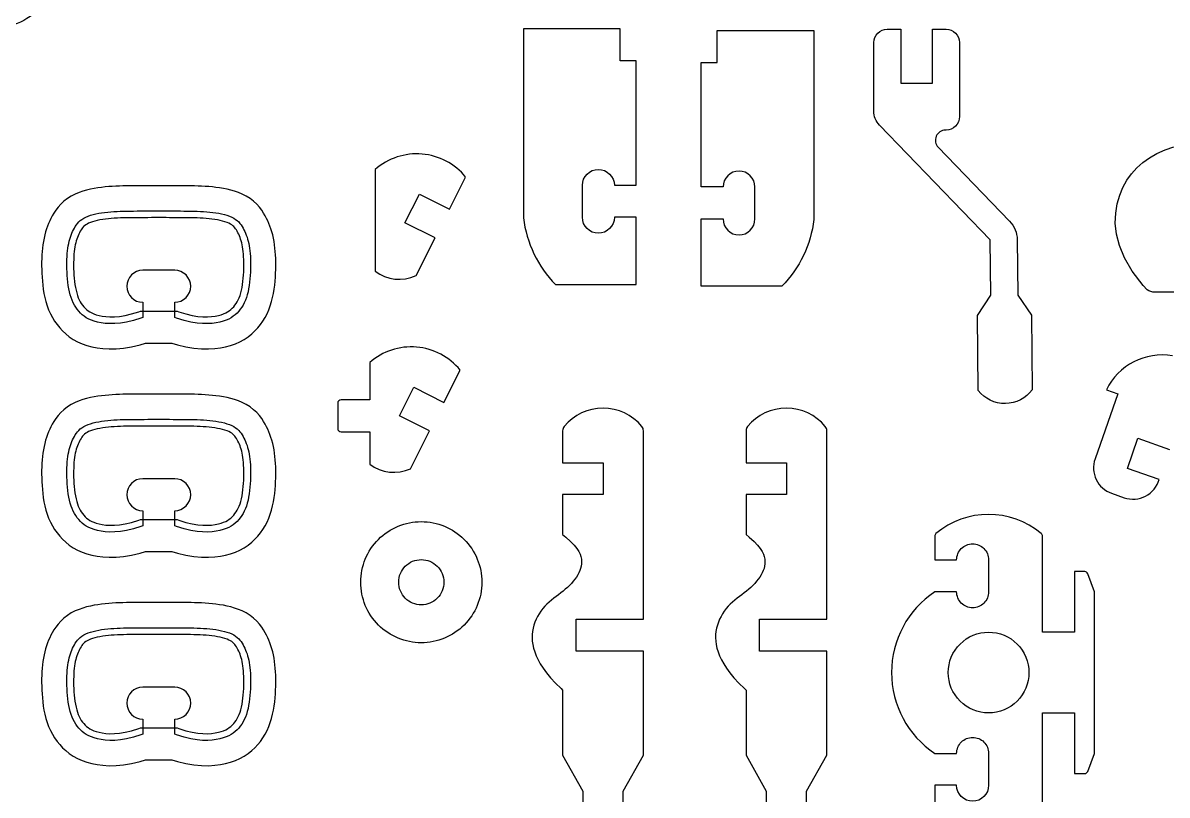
# Model space of a CAD drawing. Header units: millimetres. Extents: x 32 to 1015, y -334 to 535.
# Drawn here: x 469.4 to 641.2, y 238 to 353.9 of the extents above; entities that cross this region are included whole.
import ezdxf

# ---------------------------------------------------------------- set-up
doc = ezdxf.new("R2010")
doc.units = ezdxf.units.MM
for name, color, linetype in [('External Cut', 1, 'Continuous'), ('Internal Cut', 5, 'Continuous'), ('Pocket Cut 1.1mm', 3, 'Continuous')]:
    doc.layers.add(name, color=color, linetype=linetype)

msp = doc.modelspace()

# ---------------------------------------------------------------- linework, layer by layer
at = {"layer": 'External Cut', "flags": 128}
for points in [[(475.530049, 364.272098, -0.414214), (464.181684, 352.923733, -0.414214), (452.83332, 364.272098, -0.414214), (464.181684, 375.620462, -0.414214), (475.530049, 364.272098)], [(559.085331, 353.001041), (544.559033, 353.001041), (544.559033, 324.630065, 0.164942), (549.359027, 314.601088), (561.485328, 314.601088), (561.485328, 324.706339), (558.201122, 324.706339, -1), (553.401128, 324.706339), (553.401128, 329.506333, -1), (558.201122, 329.506333), (561.485328, 329.506333), (561.485328, 348.201047), (559.085331, 348.201047), (559.085331, 353.001041)], [(573.634883, 352.751323), (588.161181, 352.751323), (588.161181, 324.380347, -0.164942), (583.361187, 314.351371), (571.234886, 314.351371), (571.234886, 324.456621), (574.519093, 324.456621, 1), (579.319087, 324.456621), (579.319087, 329.256615, 1), (574.519093, 329.256615), (571.234886, 329.256615), (571.234886, 347.951329), (573.634883, 347.951329), (573.634883, 352.751323)], [(599.173785, 352.95445), (601.194835, 352.95445), (601.194835, 344.870249), (605.994829, 344.870249), (605.994829, 352.95445), (608.015879, 352.95445, -0.414214), (610.036929, 350.9334), (610.036929, 339.817624, -0.414214), (608.015879, 337.796574), (607.918133, 337.796574, 0.661891), (606.827781, 335.227817), (617.553252, 324.121576, -0.19179), (618.687546, 321.354087), (618.770748, 313.036117), (620.822019, 310.024909), (620.934311, 298.798797, -0.5), (612.850515, 298.717938), (612.738223, 309.944049), (614.72885, 312.995687), (614.645648, 321.313657), (598.003607, 338.546514, -0.194384), (597.152735, 340.652454), (597.152735, 350.9334, -0.414214), (599.173785, 352.95445)], [(522.29367, 331.892582), (522.29367, 316.635772, 0.278069), (528.426266, 315.946102), (531.281996, 321.620635), (526.76868, 323.891978), (528.926455, 328.179628), (533.439772, 325.908285), (535.876389, 330.750014, 0.423887), (522.29367, 331.892582)], [(487.391659, 309.674629), (487.11792, 309.570871), (485.986905, 309.219812), (484.961002, 308.975237), (484.032931, 308.823387), (483.195412, 308.750503), (482.441164, 308.742826), (481.762908, 308.786596), (481.153364, 308.868055), (480.60555, 308.975603), (480.113682, 309.106282), (479.672276, 309.259295), (479.275847, 309.433844), (478.918909, 309.629131), (478.595978, 309.84436), (478.301569, 310.078731), (478.030196, 310.331449), (477.77729, 310.602013), (477.541936, 310.891123), (477.324133, 311.199774), (477.123882, 311.528965), (476.941184, 311.879692), (476.776037, 312.252952), (476.628442, 312.649742), (476.498398, 313.07106), (476.385741, 313.516971), (476.289638, 313.98382), (476.209092, 314.467021), (476.143106, 314.961987), (476.090683, 315.464131), (476.050826, 315.968868), (476.022537, 316.471611), (476.004819, 316.967774), (475.996841, 317.453334), (475.998436, 317.926531), (476.009606, 318.386169), (476.030349, 318.83105), (476.060666, 319.259979), (476.100556, 319.671758), (476.150021, 320.065192), (476.209059, 320.439083), (476.277604, 320.792735), (476.355324, 321.127442), (476.44182, 321.445001), (476.536694, 321.747205), (476.639545, 322.035849), (476.749975, 322.312728), (476.867586, 322.579637), (476.991978, 322.838369), (477.123418, 323.090223), (477.26483, 323.334499), (477.419805, 323.57), (477.591933, 323.795532), (477.784804, 324.009896), (478.002008, 324.211898), (478.247136, 324.400339), (478.523777, 324.574024), (478.834292, 324.732056), (479.176121, 324.874733), (479.545474, 325.002653), (479.938563, 325.116416), (480.351596, 325.216619), (480.780786, 325.30386), (481.222341, 325.378738), (481.672473, 325.441851), (482.128123, 325.493897), (482.58916, 325.535972), (483.056183, 325.569273), (483.529792, 325.594997), (484.010586, 325.614339), (484.499166, 325.628497), (484.99613, 325.638667), (485.502078, 325.646045), (486.01731, 325.651662), (486.540929, 325.655883), (487.071735, 325.658907), (487.608531, 325.660934), (488.15012, 325.662164), (488.695302, 325.662796), (489.24288, 325.663028), (489.791656, 325.663062), (490.340432, 325.663028), (490.888011, 325.662796), (491.433193, 325.662164), (491.974781, 325.660934), (492.511577, 325.658907), (493.042384, 325.655883), (493.566002, 325.651662), (494.081235, 325.646045), (494.587183, 325.638667), (495.084147, 325.628497), (495.572726, 325.614339), (496.05352, 325.594997), (496.527129, 325.569273), (496.994152, 325.535972), (497.455189, 325.493897), (497.910839, 325.441851), (498.360971, 325.378738), (498.802527, 325.30386), (499.231716, 325.216619), (499.64475, 325.116416), (500.037838, 325.002653), (500.407191, 324.874733), (500.74902, 324.732056), (501.059535, 324.574024), (501.336176, 324.400339), (501.581304, 324.211898), (501.798508, 324.009896), (501.991379, 323.795532), (502.163507, 323.57), (502.318482, 323.334499), (502.459894, 323.090223), (502.591334, 322.838369), (502.715726, 322.579637), (502.833337, 322.312728), (502.943767, 322.035849), (503.046619, 321.747205), (503.141492, 321.445001), (503.227988, 321.127442), (503.305708, 320.792735), (503.374254, 320.439083), (503.433292, 320.065192), (503.482756, 319.671758), (503.522647, 319.259979), (503.552964, 318.83105), (503.573707, 318.386169), (503.584876, 317.926531), (503.586472, 317.453334), (503.578493, 316.967774), (503.560775, 316.471611), (503.532486, 315.968868), (503.492629, 315.464131), (503.440206, 314.961987), (503.37422, 314.467021), (503.293675, 313.98382), (503.197572, 313.516971), (503.084914, 313.07106), (502.954871, 312.649742), (502.807276, 312.252952), (502.642129, 311.879692), (502.45943, 311.528965), (502.259179, 311.199774), (502.041377, 310.891123), (501.806022, 310.602013), (501.553116, 310.331449), (501.281743, 310.078731), (500.987334, 309.84436), (500.664403, 309.629131), (500.307466, 309.433844), (499.911036, 309.259295), (499.46963, 309.106282), (498.977763, 308.975603), (498.429949, 308.868055), (497.820404, 308.786596), (497.142148, 308.742826), (496.387901, 308.750503), (495.550381, 308.823387), (494.62231, 308.975237), (493.596407, 309.219812), (492.465393, 309.570871), (492.191653, 309.674629), (492.191653, 311.94831, 1), (492.191653, 316.748304), (487.391659, 316.748304, 1), (487.391659, 311.94831), (487.391659, 309.674629)], [(691.077849, 313.47836), (639.375203, 313.451016, -0.155709), (638.204203, 313.824066)], [(516.667805, 296.784381), (516.667805, 292.994912, 0.414214), (517.173067, 292.48965), (521.467799, 292.48965), (521.467799, 287.652713, 0.278069), (527.600395, 286.963042), (530.456124, 292.637576), (525.942808, 294.908919), (528.100584, 299.196569), (532.6139, 296.925226), (535.050518, 301.766954, 0.423887), (521.467799, 302.909523), (521.467799, 297.289644), (517.173067, 297.289644, 0.414214), (516.667805, 296.784381)], [(641.997388, 303.900691, 0.333944), (632.074804, 298.802173), (633.78798, 298.204065), (630.373895, 288.425019, 0.414214), (632.857782, 283.27648)], [(559.533656, 206.558547), (559.533656, 238.5316), (562.565231, 243.958868), (562.565231, 259.571306), (552.459981, 259.571306), (552.459981, 264.3713), (562.565231, 264.3713), (562.565231, 292.666002, 0.175046), (562.332033, 293.311698, 0.469338), (550.672129, 293.311698)], [(587.070815, 206.558547), (587.070815, 238.5316), (590.10239, 243.958868), (590.10239, 259.571306), (579.997139, 259.571306), (579.997139, 264.3713), (590.10239, 264.3713), (590.10239, 292.666002, 0.175046), (589.869192, 293.311698, 0.469338), (578.209287, 293.311698)], [(487.391659, 278.386341), (487.11792, 278.282583), (485.986905, 277.931524), (484.961002, 277.686949), (484.032931, 277.5351), (483.195412, 277.462216), (482.441164, 277.454539), (481.762908, 277.498309), (481.153364, 277.579767), (480.60555, 277.687315), (480.113682, 277.817994), (479.672276, 277.971007), (479.275847, 278.145556), (478.918909, 278.340844), (478.595978, 278.556072), (478.301569, 278.790444), (478.030196, 279.043161), (477.77729, 279.313726), (477.541936, 279.602835), (477.324133, 279.911487), (477.123882, 280.240677), (476.941184, 280.591404), (476.776037, 280.964664), (476.628442, 281.361455), (476.498398, 281.782772), (476.385741, 282.228684), (476.289638, 282.695533), (476.209092, 283.178733), (476.143106, 283.673699), (476.090683, 284.175844), (476.050826, 284.680581), (476.022537, 285.183324), (476.004819, 285.679486), (475.996841, 286.165047), (475.998436, 286.638244), (476.009606, 287.097881), (476.030349, 287.542763), (476.060666, 287.971691), (476.100556, 288.38347), (476.150021, 288.776904), (476.209059, 289.150796), (476.277604, 289.504447), (476.355324, 289.839155), (476.44182, 290.156713), (476.536694, 290.458917), (476.639545, 290.747561), (476.749975, 291.02444), (476.867586, 291.291349), (476.991978, 291.550082), (477.123418, 291.801935), (477.26483, 292.046211), (477.419805, 292.281713), (477.591933, 292.507244), (477.784804, 292.721609), (478.002008, 292.92361), (478.247136, 293.112051), (478.523777, 293.285736), (478.834292, 293.443768), (479.176121, 293.586445), (479.545474, 293.714366), (479.938563, 293.828128), (480.351596, 293.928331), (480.780786, 294.015573), (481.222341, 294.09045), (481.672473, 294.153563), (482.128123, 294.205609), (482.58916, 294.247684), (483.056183, 294.280985), (483.529792, 294.306709), (484.010586, 294.326052), (484.499166, 294.34021), (484.99613, 294.35038), (485.502078, 294.357758), (486.01731, 294.363374), (486.540929, 294.367595), (487.071735, 294.37062), (487.608531, 294.372647), (488.15012, 294.373877), (488.695302, 294.374508), (489.24288, 294.374741), (489.791656, 294.374774), (490.340432, 294.374741), (490.888011, 294.374508), (491.433193, 294.373877), (491.974781, 294.372647), (492.511577, 294.37062), (493.042384, 294.367595), (493.566002, 294.363374), (494.081235, 294.357758), (494.587183, 294.35038), (495.084147, 294.34021), (495.572726, 294.326052), (496.05352, 294.306709), (496.527129, 294.280985), (496.994152, 294.247684), (497.455189, 294.205609), (497.910839, 294.153563), (498.360971, 294.09045), (498.802527, 294.015573), (499.231716, 293.928331), (499.64475, 293.828128), (500.037838, 293.714366), (500.407191, 293.586445), (500.74902, 293.443768), (501.059535, 293.285736), (501.336176, 293.112051), (501.581304, 292.92361), (501.798508, 292.721609), (501.991379, 292.507244), (502.163507, 292.281713), (502.318482, 292.046211), (502.459894, 291.801935), (502.591334, 291.550082), (502.715726, 291.291349), (502.833337, 291.02444), (502.943767, 290.747561), (503.046619, 290.458917), (503.141492, 290.156713), (503.227988, 289.839155), (503.305708, 289.504447), (503.374254, 289.150796), (503.433292, 288.776904), (503.482756, 288.38347), (503.522647, 287.971691), (503.552964, 287.542763), (503.573707, 287.097881), (503.584876, 286.638244), (503.586472, 286.165047), (503.578493, 285.679486), (503.560775, 285.183324), (503.532486, 284.680581), (503.492629, 284.175844), (503.440206, 283.673699), (503.37422, 283.178733), (503.293675, 282.695533), (503.197572, 282.228684), (503.084914, 281.782772), (502.954871, 281.361455), (502.807276, 280.964664), (502.642129, 280.591404), (502.45943, 280.240677), (502.259179, 279.911487), (502.041377, 279.602835), (501.806022, 279.313726), (501.553116, 279.043161), (501.281743, 278.790444), (500.987334, 278.556072), (500.664403, 278.340844), (500.307466, 278.145556), (499.911036, 277.971007), (499.46963, 277.817994), (498.977763, 277.687315), (498.429949, 277.579767), (497.820404, 277.498309), (497.142148, 277.454539), (496.387901, 277.462216), (495.550381, 277.5351), (494.62231, 277.686949), (493.596407, 277.931524), (492.465393, 278.282583), (492.191653, 278.386341), (492.191653, 280.660023, 1), (492.191653, 285.460017), (487.391659, 285.460017, 1), (487.391659, 280.660023), (487.391659, 278.386341)], [(550.672129, 293.311698, 0.175046), (550.43893, 292.666002), (550.43893, 287.866008), (556.502081, 287.866008), (556.502081, 283.066014), (550.43893, 283.066014), (550.43893, 277.093097), (550.932137, 276.680795), (551.63982, 276.031821), (552.18207, 275.468394), (552.582994, 274.97499), (552.866694, 274.536084), (553.057277, 274.136152), (553.178848, 273.759672), (553.251878, 273.393614), (553.282312, 273.034933), (553.272461, 272.683078), (553.224636, 272.337498), (553.14115, 271.997644), (553.024312, 271.662964), (552.876436, 271.332909), (552.699832, 271.006927), (552.496756, 270.68467), (552.269245, 270.366597), (552.01928, 270.053368), (551.748843, 269.745644), (551.459914, 269.444085), (551.154475, 269.149352), (550.834507, 268.862106), (550.501991, 268.583008), (550.159166, 268.311909), (549.809296, 268.045435), (549.455904, 267.779401), (549.102512, 267.509624), (548.752642, 267.23192), (548.409817, 266.942105), (548.077558, 266.635995), (547.759388, 266.309407), (547.458572, 265.959222), (547.177348, 265.586577), (546.917698, 265.193674), (546.681602, 264.782714), (546.471041, 264.355901), (546.287998, 263.915435), (546.134453, 263.46352), (546.012388, 263.002356), (545.923893, 262.533448), (545.871501, 262.055512), (545.857852, 261.566566), (545.88559, 261.064629), (545.957354, 260.547719), (546.075787, 260.013853), (546.243531, 259.46105), (546.463227, 258.887329), (546.739021, 258.290194), (547.081076, 257.665093), (547.50106, 257.006964), (548.010638, 256.31074), (548.621479, 255.571358), (549.34525, 254.783753), (550.193618, 253.942861), (550.43893, 253.718822), (550.43893, 243.958868), (553.470506, 238.5316), (553.470506, 206.558547, 0.590446)], [(578.209287, 293.311698, 0.175046), (577.976089, 292.666002), (577.976089, 287.866008), (584.039239, 287.866008), (584.039239, 283.066014), (577.976089, 283.066014), (577.976089, 277.093097), (578.469296, 276.680795), (579.176978, 276.031821), (579.719229, 275.468394), (580.120152, 274.97499), (580.403853, 274.536084), (580.594436, 274.136152), (580.716006, 273.759672), (580.789036, 273.393614), (580.81947, 273.034933), (580.809619, 272.683078), (580.761795, 272.337498), (580.678308, 271.997644), (580.561471, 271.662964), (580.413594, 271.332909), (580.23699, 271.006927), (580.033914, 270.68467), (579.806403, 270.366597), (579.556439, 270.053368), (579.286001, 269.745644), (578.997072, 269.444085), (578.691633, 269.149352), (578.371665, 268.862106), (578.039149, 268.583008), (577.696324, 268.311909), (577.346454, 268.045435), (576.993062, 267.779401), (576.639671, 267.509624), (576.289801, 267.23192), (575.946976, 266.942105), (575.614717, 266.635995), (575.296547, 266.309407), (574.995731, 265.959222), (574.714507, 265.586577), (574.454856, 265.193674), (574.21876, 264.782714), (574.0082, 264.355901), (573.825157, 263.915435), (573.671612, 263.46352), (573.549546, 263.002356), (573.461052, 262.533448), (573.408659, 262.055512), (573.395011, 261.566566), (573.422748, 261.064629), (573.494513, 260.547719), (573.612946, 260.013853), (573.78069, 259.46105), (574.000386, 258.887329), (574.27618, 258.290194), (574.618235, 257.665093), (575.038218, 257.006964), (575.547797, 256.31074), (576.158638, 255.571358), (576.882409, 254.783753), (577.730776, 253.942861), (577.976089, 253.718822), (577.976089, 243.958868), (581.007664, 238.5316), (581.007664, 206.558547, 0.590446)], [(632.857782, 283.27648), (634.765888, 282.610317, 0.432652), (639.990237, 285.335322), (635.227431, 286.998124), (636.809569, 291.529877), (641.579835, 289.86447)], [(622.482754, 235.867524), (622.482754, 250.287553), (627.282748, 250.287553), (627.282748, 241.192827), (628.820872, 241.192827, 0.312059), (629.293592, 241.51969), (630.314323, 244.224403), (630.314323, 256.350703), (630.314323, 268.477004), (629.293592, 271.181716, 0.312059), (628.820872, 271.508579), (627.282748, 271.508579), (627.282748, 262.413854), (622.482754, 262.413854), (622.482754, 276.833882, 0.221671), (622.302303, 277.220906, 0.364022), (606.494803, 277.220906, 0.221671), (606.314352, 276.833882), (606.314352, 273.276998), (609.598559, 273.276998, -0.414214), (611.998556, 275.676995, -0.414214), (614.398553, 273.276998), (614.398553, 268.477004, -0.414214), (611.998556, 266.077007, -0.414214), (609.598559, 268.477004), (606.314352, 268.477004, 0.535184), (606.314352, 244.224403), (609.598559, 244.224403, -0.414214), (611.998556, 246.6244, -0.414214), (614.398553, 244.224403), (614.398553, 239.424408, -1), (609.598559, 239.424408), (606.314352, 239.424408), (606.314352, 235.867524, 0.221671)], [(538.309126, 269.918885, -0.414214), (529.214401, 260.82416, -0.414214), (520.119675, 269.918885, -0.414214), (529.214401, 279.013611, -0.414214), (538.309126, 269.918885)], [(487.391659, 247.098054), (487.11792, 246.994295), (485.986905, 246.643236), (484.961002, 246.398662), (484.032931, 246.246812), (483.195412, 246.173928), (482.441164, 246.166251), (481.762908, 246.210021), (481.153364, 246.29148), (480.60555, 246.399027), (480.113682, 246.529706), (479.672276, 246.682719), (479.275847, 246.857268), (478.918909, 247.052556), (478.595978, 247.267784), (478.301569, 247.502156), (478.030196, 247.754874), (477.77729, 248.025438), (477.541936, 248.314548), (477.324133, 248.623199), (477.123882, 248.95239), (476.941184, 249.303117), (476.776037, 249.676377), (476.628442, 250.073167), (476.498398, 250.494485), (476.385741, 250.940396), (476.289638, 251.407245), (476.209092, 251.890446), (476.143106, 252.385412), (476.090683, 252.887556), (476.050826, 253.392293), (476.022537, 253.895036), (476.004819, 254.391199), (475.996841, 254.876759), (475.998436, 255.349956), (476.009606, 255.809594), (476.030349, 256.254475), (476.060666, 256.683404), (476.100556, 257.095183), (476.150021, 257.488617), (476.209059, 257.862508), (476.277604, 258.21616), (476.355324, 258.550867), (476.44182, 258.868426), (476.536694, 259.17063), (476.639545, 259.459274), (476.749975, 259.736153), (476.867586, 260.003061), (476.991978, 260.261794), (477.123418, 260.513648), (477.26483, 260.757923), (477.419805, 260.993425), (477.591933, 261.218957), (477.784804, 261.433321), (478.002008, 261.635322), (478.247136, 261.823764), (478.523777, 261.997449), (478.834292, 262.15548), (479.176121, 262.298157), (479.545474, 262.426078), (479.938563, 262.539841), (480.351596, 262.640044), (480.780786, 262.727285), (481.222341, 262.802163), (481.672473, 262.865276), (482.128123, 262.917321), (482.58916, 262.959397), (483.056183, 262.992698), (483.529792, 263.018422), (484.010586, 263.037764), (484.499166, 263.051922), (484.99613, 263.062092), (485.502078, 263.06947), (486.01731, 263.075087), (486.540929, 263.079308), (487.071735, 263.082332), (487.608531, 263.084359), (488.15012, 263.085589), (488.695302, 263.08622), (489.24288, 263.086453), (489.791656, 263.086486), (490.340432, 263.086453), (490.888011, 263.08622), (491.433193, 263.085589), (491.974781, 263.084359), (492.511577, 263.082332), (493.042384, 263.079308), (493.566002, 263.075087), (494.081235, 263.06947), (494.587183, 263.062092), (495.084147, 263.051922), (495.572726, 263.037764), (496.05352, 263.018422), (496.527129, 262.992698), (496.994152, 262.959397), (497.455189, 262.917321), (497.910839, 262.865276), (498.360971, 262.802163), (498.802527, 262.727285), (499.231716, 262.640044), (499.64475, 262.539841), (500.037838, 262.426078), (500.407191, 262.298157), (500.74902, 262.15548), (501.059535, 261.997449), (501.336176, 261.823764), (501.581304, 261.635322), (501.798508, 261.433321), (501.991379, 261.218957), (502.163507, 260.993425), (502.318482, 260.757923), (502.459894, 260.513648), (502.591334, 260.261794), (502.715726, 260.003061), (502.833337, 259.736153), (502.943767, 259.459274), (503.046619, 259.17063), (503.141492, 258.868426), (503.227988, 258.550867), (503.305708, 258.21616), (503.374254, 257.862508), (503.433292, 257.488617), (503.482756, 257.095183), (503.522647, 256.683404), (503.552964, 256.254475), (503.573707, 255.809594), (503.584876, 255.349956), (503.586472, 254.876759), (503.578493, 254.391199), (503.560775, 253.895036), (503.532486, 253.392293), (503.492629, 252.887556), (503.440206, 252.385412), (503.37422, 251.890446), (503.293675, 251.407245), (503.197572, 250.940396), (503.084914, 250.494485), (502.954871, 250.073167), (502.807276, 249.676377), (502.642129, 249.303117), (502.45943, 248.95239), (502.259179, 248.623199), (502.041377, 248.314548), (501.806022, 248.025438), (501.553116, 247.754874), (501.281743, 247.502156), (500.987334, 247.267784), (500.664403, 247.052556), (500.307466, 246.857268), (499.911036, 246.682719), (499.46963, 246.529706), (498.977763, 246.399027), (498.429949, 246.29148), (497.820404, 246.210021), (497.142148, 246.166251), (496.387901, 246.173928), (495.550381, 246.246812), (494.62231, 246.398662), (493.596407, 246.643236), (492.465393, 246.994295), (492.191653, 247.098054), (492.191653, 249.371735, 1), (492.191653, 254.171729), (487.391659, 254.171729, 1), (487.391659, 249.371735), (487.391659, 247.098054)]]:
    msp.add_lwpolyline(points, format="xyb", dxfattribs=at)
msp.add_lwpolyline([(638.204203, 313.824066), (637.604594, 314.45984), (635.973019, 316.602101), (634.80115, 318.603671), (634.02653, 320.466767), (633.586942, 322.198576), (633.423575, 323.810583), (633.483064, 325.315323), (633.716224, 326.71997), (634.079791, 328.017408), (634.558402, 329.201242), (635.146773, 330.276689), (635.842089, 331.251763), (636.643122, 332.133701), (637.549552, 332.928238), (638.561079, 333.639389), (639.676638, 334.269703), (640.892844, 334.820044), (642.201706, 335.288513)], dxfattribs=at)
at = {"layer": 'Internal Cut', "flags": 128}
for points in [[(532.608509, 269.918885, -0.414214), (529.214401, 266.524777, -0.414214), (525.820292, 269.918885, -0.414214), (529.214401, 273.312994, -0.414214), (532.608509, 269.918885)], [(620.461703, 256.350703, -0.414214), (614.398553, 250.287553, -0.414214), (608.335403, 256.350703, -0.414214), (614.398553, 262.413854, -0.414214), (620.461703, 256.350703)]]:
    msp.add_lwpolyline(points, format="xyb", dxfattribs=at)
at = {"layer": 'Pocket Cut 1.1mm', "flags": 128}
for points in [[(491.767873, 305.819558), (492.594218, 305.563066), (493.876012, 305.257487), (495.079502, 305.060574), (496.20408, 304.962709), (497.245026, 304.952114), (498.193839, 305.013344), (499.04651, 305.127293), (499.83021, 305.281151), (500.578241, 305.479887), (501.297415, 305.729188), (501.983506, 306.031276), (502.628379, 306.384098), (503.222209, 306.779877), (503.756808, 307.205458), (504.23179, 307.647788), (504.662954, 308.109056), (505.062448, 308.599795), (505.429699, 309.120233), (505.762221, 309.666862), (506.058716, 310.236045), (506.319052, 310.824448), (506.54407, 311.429378), (506.734841, 312.047444), (506.892231, 312.67041), (507.019777, 313.290004), (507.122284, 313.904954), (507.203582, 314.51478), (507.266576, 315.118183), (507.313565, 315.713232), (507.346443, 316.297527), (507.366851, 316.869018), (507.376046, 317.428593), (507.37419, 317.978955), (507.361031, 318.520463), (507.336205, 319.052918), (507.299211, 319.576314), (507.249362, 320.090892), (507.185706, 320.597199), (507.10705, 321.095334), (507.012705, 321.582094), (506.903062, 322.054279), (506.778701, 322.510854), (506.64048, 322.951135), (506.489727, 323.374213), (506.328229, 323.779131), (506.158169, 324.16507), (505.979618, 324.536451), (505.781007, 324.917012), (505.543681, 325.326971), (505.256236, 325.763775), (504.910853, 326.216316), (504.502731, 326.669918), (504.031812, 327.107876), (503.503299, 327.514169), (502.930185, 327.87399), (502.340503, 328.174099), (501.758396, 328.417067), (501.18542, 328.615509), (500.618658, 328.779534), (500.056138, 328.916003), (499.496917, 329.029676), (498.940959, 329.123954), (498.389028, 329.20134), (497.842464, 329.26377), (497.301147, 329.313172), (496.764668, 329.351426), (496.232453, 329.380332), (495.703777, 329.401601), (495.177796, 329.416843), (494.653576, 329.427571), (494.129516, 329.435213), (493.601929, 329.440964), (493.068452, 329.445265), (492.529528, 329.448335), (491.986239, 329.450387), (491.439689, 329.451628), (490.89101, 329.452264), (490.341352, 329.452497), (489.791656, 329.45253), (489.24196, 329.452497), (488.692302, 329.452264), (488.143623, 329.451628), (487.597074, 329.450387), (487.053784, 329.448335), (486.514861, 329.445265), (485.981384, 329.440964), (485.453796, 329.435213), (484.929736, 329.427571), (484.405516, 329.416843), (483.879535, 329.401601), (483.350859, 329.380332), (482.818644, 329.351426), (482.282166, 329.313172), (481.740848, 329.26377), (481.194285, 329.20134), (480.642353, 329.123954), (480.086395, 329.029676), (479.527174, 328.916003), (478.964654, 328.779534), (478.397893, 328.615509), (477.824917, 328.417067), (477.24281, 328.174099), (476.653128, 327.87399), (476.080014, 327.514169), (475.5515, 327.107876), (475.080581, 326.669918), (474.67246, 326.216316), (474.327076, 325.763775), (474.039632, 325.326971), (473.802305, 324.917012), (473.603694, 324.536451), (473.425143, 324.16507), (473.255083, 323.779131), (473.093586, 323.374213), (472.942832, 322.951135), (472.804611, 322.510854), (472.68025, 322.054279), (472.570607, 321.582094), (472.476262, 321.095334), (472.397606, 320.597199), (472.333951, 320.090892), (472.284102, 319.576314), (472.247108, 319.052918), (472.222281, 318.520463), (472.209123, 317.978955), (472.207267, 317.428593), (472.216461, 316.869018), (472.236869, 316.297527), (472.269747, 315.713232), (472.316736, 315.118183), (472.37973, 314.51478), (472.461028, 313.904954), (472.563535, 313.290004), (472.691082, 312.67041), (472.848471, 312.047444), (473.039243, 311.429378), (473.26426, 310.824448), (473.524596, 310.236045), (473.821092, 309.666862), (474.153613, 309.120233), (474.520865, 308.599795), (474.920359, 308.109056), (475.351523, 307.647788), (475.826505, 307.205458), (476.361104, 306.779877), (476.954933, 306.384098), (477.599806, 306.031276), (478.285897, 305.729188), (479.005071, 305.479887), (479.753102, 305.281151), (480.536803, 305.127293), (481.389474, 305.013344), (482.338286, 304.952114), (483.379232, 304.962709), (484.503811, 305.060574), (485.7073, 305.257487), (486.989094, 305.563066), (487.815439, 305.819558), (491.767873, 305.819558)], [(492.549818, 310.619552), (492.794565, 310.526782), (493.863658, 310.194944), (494.821323, 309.966637), (495.675949, 309.826804), (496.436919, 309.760582), (497.114714, 309.753683), (497.720822, 309.792797), (498.265533, 309.865591), (498.750444, 309.96079), (499.174001, 310.07332), (499.541335, 310.200656), (499.860521, 310.341195), (500.140676, 310.494473), (500.391368, 310.661555), (500.621726, 310.844938), (500.838803, 311.047092), (501.044174, 311.266802), (501.235758, 311.502144), (501.413707, 311.754319), (501.578686, 312.025526), (501.731039, 312.317998), (501.870802, 312.633886), (501.997751, 312.975173), (502.1116, 313.344024), (502.212329, 313.742721), (502.300047, 314.168838), (502.374737, 314.616906), (502.436639, 315.081242), (502.486243, 315.556384), (502.524199, 316.037038), (502.551264, 316.518034), (502.568265, 316.994108), (502.575919, 317.459932), (502.574392, 317.912552), (502.563753, 318.350357), (502.544099, 318.771885), (502.515563, 319.175623), (502.478328, 319.559989), (502.432648, 319.923323), (502.378841, 320.264083), (502.317176, 320.582239), (502.247968, 320.880286), (502.171569, 321.160773), (502.088256, 321.426157), (501.998178, 321.678952), (501.901366, 321.921687), (501.797741, 322.156854), (501.687792, 322.385548), (501.574264, 322.603079), (501.458429, 322.803172), (501.33878, 322.984994), (501.212853, 323.149989), (501.077382, 323.300557), (500.927835, 323.439637), (500.758277, 323.569984), (500.560695, 323.694033), (500.324625, 323.814177), (500.04687, 323.93011), (499.731816, 324.039225), (499.38504, 324.139584), (499.01187, 324.230116), (498.617356, 324.310309), (498.206308, 324.380014), (497.783322, 324.43932), (497.351915, 324.488597), (496.912287, 324.528718), (496.463785, 324.560699), (496.005805, 324.585574), (495.537779, 324.604403), (495.059173, 324.618272), (494.569478, 324.628293), (494.068359, 324.635601), (493.556422, 324.641181), (493.035432, 324.645381), (492.50679, 324.648393), (491.971726, 324.650414), (491.43146, 324.65164), (490.887211, 324.652271), (490.340187, 324.652503), (489.791656, 324.652536), (489.243125, 324.652503), (488.696102, 324.652271), (488.151852, 324.65164), (487.611587, 324.650414), (487.076522, 324.648393), (486.54788, 324.645381), (486.026891, 324.641181), (485.514953, 324.635601), (485.013835, 324.628293), (484.524139, 324.618272), (484.045533, 324.604403), (483.577508, 324.585574), (483.119527, 324.560699), (482.671026, 324.528718), (482.231397, 324.488597), (481.79999, 324.43932), (481.377005, 324.380014), (480.965957, 324.310309), (480.571442, 324.230116), (480.198272, 324.139584), (479.851496, 324.039225), (479.536442, 323.93011), (479.258687, 323.814177), (479.022617, 323.694033), (478.825035, 323.569984), (478.655477, 323.439637), (478.50593, 323.300557), (478.370459, 323.149989), (478.244533, 322.984994), (478.124883, 322.803172), (478.009048, 322.603079), (477.895521, 322.385548), (477.785571, 322.156854), (477.681947, 321.921687), (477.585134, 321.678952), (477.495057, 321.426157), (477.411743, 321.160773), (477.335344, 320.880286), (477.266137, 320.582239), (477.204471, 320.264083), (477.150665, 319.923323), (477.104984, 319.559989), (477.067749, 319.175623), (477.039213, 318.771885), (477.019559, 318.350357), (477.00892, 317.912552), (477.007394, 317.459932), (477.015048, 316.994108), (477.032048, 316.518034), (477.059114, 316.037038), (477.097069, 315.556384), (477.146673, 315.081242), (477.208576, 314.616906), (477.283265, 314.168838), (477.370983, 313.742721), (477.471712, 313.344024), (477.585561, 312.975173), (477.71251, 312.633886), (477.852274, 312.317998), (478.004627, 312.025526), (478.169605, 311.754319), (478.347555, 311.502144), (478.539139, 311.266802), (478.74451, 311.047092), (478.961586, 310.844938), (479.191945, 310.661555), (479.442636, 310.494473), (479.722791, 310.341195), (480.041977, 310.200656), (480.409312, 310.07332), (480.832869, 309.96079), (481.31778, 309.865591), (481.862491, 309.792797), (482.468598, 309.753683), (483.146393, 309.760582), (483.907363, 309.826804), (484.761989, 309.966637), (485.719654, 310.194944), (486.788747, 310.526782), (487.033495, 310.619552), (492.549818, 310.619552)], [(491.767873, 274.53127), (492.594218, 274.274779), (493.876012, 273.9692), (495.079502, 273.772286), (496.20408, 273.674422), (497.245026, 273.663826), (498.193839, 273.725056), (499.04651, 273.839006), (499.83021, 273.992863), (500.578241, 274.1916), (501.297415, 274.440901), (501.983506, 274.742988), (502.628379, 275.095811), (503.222209, 275.491589), (503.756808, 275.91717), (504.23179, 276.3595), (504.662954, 276.820768), (505.062448, 277.311507), (505.429699, 277.831945), (505.762221, 278.378575), (506.058716, 278.947757), (506.319052, 279.53616), (506.54407, 280.141091), (506.734841, 280.759157), (506.892231, 281.382122), (507.019777, 282.001716), (507.122284, 282.616666), (507.203582, 283.226492), (507.266576, 283.829895), (507.313565, 284.424944), (507.346443, 285.00924), (507.366851, 285.580731), (507.376046, 286.140306), (507.37419, 286.690668), (507.361031, 287.232176), (507.336205, 287.76463), (507.299211, 288.288027), (507.249362, 288.802605), (507.185706, 289.308911), (507.10705, 289.807046), (507.012705, 290.293806), (506.903062, 290.765991), (506.778701, 291.222567), (506.64048, 291.662848), (506.489727, 292.085926), (506.328229, 292.490844), (506.158169, 292.876782), (505.979618, 293.248164), (505.781007, 293.628725), (505.543681, 294.038684), (505.256236, 294.475488), (504.910853, 294.928028), (504.502731, 295.38163), (504.031812, 295.819588), (503.503299, 296.225882), (502.930185, 296.585703), (502.340503, 296.885812), (501.758396, 297.128779), (501.18542, 297.327222), (500.618658, 297.491247), (500.056138, 297.627715), (499.496917, 297.741388), (498.940959, 297.835666), (498.389028, 297.913052), (497.842464, 297.975482), (497.301147, 298.024884), (496.764668, 298.063138), (496.232453, 298.092045), (495.703777, 298.113314), (495.177796, 298.128556), (494.653576, 298.139283), (494.129516, 298.146926), (493.601929, 298.152677), (493.068452, 298.156977), (492.529528, 298.160048), (491.986239, 298.1621), (491.439689, 298.163341), (490.89101, 298.163976), (490.341352, 298.16421), (489.791656, 298.164243), (489.24196, 298.16421), (488.692302, 298.163976), (488.143623, 298.163341), (487.597074, 298.1621), (487.053784, 298.160048), (486.514861, 298.156977), (485.981384, 298.152677), (485.453796, 298.146926), (484.929736, 298.139283), (484.405516, 298.128556), (483.879535, 298.113314), (483.350859, 298.092045), (482.818644, 298.063138), (482.282166, 298.024884), (481.740848, 297.975482), (481.194285, 297.913052), (480.642353, 297.835666), (480.086395, 297.741388), (479.527174, 297.627715), (478.964654, 297.491247), (478.397893, 297.327222), (477.824917, 297.128779), (477.24281, 296.885812), (476.653128, 296.585703), (476.080014, 296.225882), (475.5515, 295.819588), (475.080581, 295.38163), (474.67246, 294.928028), (474.327076, 294.475488), (474.039632, 294.038684), (473.802305, 293.628725), (473.603694, 293.248164), (473.425143, 292.876782), (473.255083, 292.490844), (473.093586, 292.085926), (472.942832, 291.662848), (472.804611, 291.222567), (472.68025, 290.765991), (472.570607, 290.293806), (472.476262, 289.807046), (472.397606, 289.308911), (472.333951, 288.802605), (472.284102, 288.288027), (472.247108, 287.76463), (472.222281, 287.232176), (472.209123, 286.690668), (472.207267, 286.140306), (472.216461, 285.580731), (472.236869, 285.00924), (472.269747, 284.424944), (472.316736, 283.829895), (472.37973, 283.226492), (472.461028, 282.616666), (472.563535, 282.001716), (472.691082, 281.382122), (472.848471, 280.759157), (473.039243, 280.141091), (473.26426, 279.53616), (473.524596, 278.947757), (473.821092, 278.378575), (474.153613, 277.831945), (474.520865, 277.311507), (474.920359, 276.820768), (475.351523, 276.3595), (475.826505, 275.91717), (476.361104, 275.491589), (476.954933, 275.095811), (477.599806, 274.742988), (478.285897, 274.440901), (479.005071, 274.1916), (479.753102, 273.992863), (480.536803, 273.839006), (481.389474, 273.725056), (482.338286, 273.663826), (483.379232, 273.674422), (484.503811, 273.772286), (485.7073, 273.9692), (486.989094, 274.274779), (487.815439, 274.53127), (491.767873, 274.53127)], [(492.549818, 279.331264), (492.794565, 279.238495), (493.863658, 278.906656), (494.821323, 278.678349), (495.675949, 278.538517), (496.436919, 278.472294), (497.114714, 278.465395), (497.720822, 278.504509), (498.265533, 278.577304), (498.750444, 278.672502), (499.174001, 278.785033), (499.541335, 278.912369), (499.860521, 279.052907), (500.140676, 279.206186), (500.391368, 279.373268), (500.621726, 279.55665), (500.838803, 279.758804), (501.044174, 279.978514), (501.235758, 280.213856), (501.413707, 280.466031), (501.578686, 280.737238), (501.731039, 281.02971), (501.870802, 281.345599), (501.997751, 281.686885), (502.1116, 282.055736), (502.212329, 282.454433), (502.300047, 282.88055), (502.374737, 283.328618), (502.436639, 283.792954), (502.486243, 284.268097), (502.524199, 284.74875), (502.551264, 285.229746), (502.568265, 285.705821), (502.575919, 286.171644), (502.574392, 286.624264), (502.563753, 287.06207), (502.544099, 287.483598), (502.515563, 287.887335), (502.478328, 288.271701), (502.432648, 288.635036), (502.378841, 288.975796), (502.317176, 289.293952), (502.247968, 289.591999), (502.171569, 289.872486), (502.088256, 290.137869), (501.998178, 290.390664), (501.901366, 290.6334), (501.797741, 290.868567), (501.687792, 291.09726), (501.574264, 291.314791), (501.458429, 291.514885), (501.33878, 291.696706), (501.212853, 291.861702), (501.077382, 292.01227), (500.927835, 292.151349), (500.758277, 292.281697), (500.560695, 292.405745), (500.324625, 292.52589), (500.04687, 292.641822), (499.731816, 292.750937), (499.38504, 292.851297), (499.01187, 292.941829), (498.617356, 293.022022), (498.206308, 293.091726), (497.783322, 293.151033), (497.351915, 293.200309), (496.912287, 293.240431), (496.463785, 293.272411), (496.005805, 293.297286), (495.537779, 293.316115), (495.059173, 293.329984), (494.569478, 293.340005), (494.068359, 293.347313), (493.556422, 293.352894), (493.035432, 293.357093), (492.50679, 293.360105), (491.971726, 293.362126), (491.43146, 293.363353), (490.887211, 293.363983), (490.340187, 293.364216), (489.791656, 293.364249), (489.243125, 293.364216), (488.696102, 293.363983), (488.151852, 293.363353), (487.611587, 293.362126), (487.076522, 293.360105), (486.54788, 293.357093), (486.026891, 293.352894), (485.514953, 293.347313), (485.013835, 293.340005), (484.524139, 293.329984), (484.045533, 293.316115), (483.577508, 293.297286), (483.119527, 293.272411), (482.671026, 293.240431), (482.231397, 293.200309), (481.79999, 293.151033), (481.377005, 293.091726), (480.965957, 293.022022), (480.571442, 292.941829), (480.198272, 292.851297), (479.851496, 292.750937), (479.536442, 292.641822), (479.258687, 292.52589), (479.022617, 292.405745), (478.825035, 292.281697), (478.655477, 292.151349), (478.50593, 292.01227), (478.370459, 291.861702), (478.244533, 291.696706), (478.124883, 291.514885), (478.009048, 291.314791), (477.895521, 291.09726), (477.785571, 290.868567), (477.681947, 290.6334), (477.585134, 290.390664), (477.495057, 290.137869), (477.411743, 289.872486), (477.335344, 289.591999), (477.266137, 289.293952), (477.204471, 288.975796), (477.150665, 288.635036), (477.104984, 288.271701), (477.067749, 287.887335), (477.039213, 287.483598), (477.019559, 287.06207), (477.00892, 286.624264), (477.007394, 286.171644), (477.015048, 285.705821), (477.032048, 285.229746), (477.059114, 284.74875), (477.097069, 284.268097), (477.146673, 283.792954), (477.208576, 283.328618), (477.283265, 282.88055), (477.370983, 282.454433), (477.471712, 282.055736), (477.585561, 281.686885), (477.71251, 281.345599), (477.852274, 281.02971), (478.004627, 280.737238), (478.169605, 280.466031), (478.347555, 280.213856), (478.539139, 279.978514), (478.74451, 279.758804), (478.961586, 279.55665), (479.191945, 279.373268), (479.442636, 279.206186), (479.722791, 279.052907), (480.041977, 278.912369), (480.409312, 278.785033), (480.832869, 278.672502), (481.31778, 278.577304), (481.862491, 278.504509), (482.468598, 278.465395), (483.146393, 278.472294), (483.907363, 278.538517), (484.761989, 278.678349), (485.719654, 278.906656), (486.788747, 279.238495), (487.033495, 279.331264), (492.549818, 279.331264)], [(491.767873, 243.242983), (492.594218, 242.986491), (493.876012, 242.680912), (495.079502, 242.483999), (496.20408, 242.386134), (497.245026, 242.375539), (498.193839, 242.436769), (499.04651, 242.550718), (499.83021, 242.704575), (500.578241, 242.903312), (501.297415, 243.152613), (501.983506, 243.454701), (502.628379, 243.807523), (503.222209, 244.203302), (503.756808, 244.628882), (504.23179, 245.071213), (504.662954, 245.532481), (505.062448, 246.02322), (505.429699, 246.543657), (505.762221, 247.090287), (506.058716, 247.65947), (506.319052, 248.247873), (506.54407, 248.852803), (506.734841, 249.470869), (506.892231, 250.093835), (507.019777, 250.713429), (507.122284, 251.328379), (507.203582, 251.938205), (507.266576, 252.541608), (507.313565, 253.136657), (507.346443, 253.720952), (507.366851, 254.292443), (507.376046, 254.852018), (507.37419, 255.40238), (507.361031, 255.943888), (507.336205, 256.476343), (507.299211, 256.999739), (507.249362, 257.514317), (507.185706, 258.020624), (507.10705, 258.518759), (507.012705, 259.005518), (506.903062, 259.477704), (506.778701, 259.934279), (506.64048, 260.37456), (506.489727, 260.797638), (506.328229, 261.202556), (506.158169, 261.588495), (505.979618, 261.959876), (505.781007, 262.340437), (505.543681, 262.750396), (505.256236, 263.1872), (504.910853, 263.63974), (504.502731, 264.093343), (504.031812, 264.531301), (503.503299, 264.937594), (502.930185, 265.297415), (502.340503, 265.597524), (501.758396, 265.840492), (501.18542, 266.038934), (500.618658, 266.202959), (500.056138, 266.339428), (499.496917, 266.453101), (498.940959, 266.547379), (498.389028, 266.624765), (497.842464, 266.687195), (497.301147, 266.736597), (496.764668, 266.77485), (496.232453, 266.803757), (495.703777, 266.825026), (495.177796, 266.840268), (494.653576, 266.850996), (494.129516, 266.858638), (493.601929, 266.864389), (493.068452, 266.86869), (492.529528, 266.87176), (491.986239, 266.873812), (491.439689, 266.875053), (490.89101, 266.875689), (490.341352, 266.875922), (489.791656, 266.875955), (489.24196, 266.875922), (488.692302, 266.875689), (488.143623, 266.875053), (487.597074, 266.873812), (487.053784, 266.87176), (486.514861, 266.86869), (485.981384, 266.864389), (485.453796, 266.858638), (484.929736, 266.850996), (484.405516, 266.840268), (483.879535, 266.825026), (483.350859, 266.803757), (482.818644, 266.77485), (482.282166, 266.736597), (481.740848, 266.687195), (481.194285, 266.624765), (480.642353, 266.547379), (480.086395, 266.453101), (479.527174, 266.339428), (478.964654, 266.202959), (478.397893, 266.038934), (477.824917, 265.840492), (477.24281, 265.597524), (476.653128, 265.297415), (476.080014, 264.937594), (475.5515, 264.531301), (475.080581, 264.093343), (474.67246, 263.63974), (474.327076, 263.1872), (474.039632, 262.750396), (473.802305, 262.340437), (473.603694, 261.959876), (473.425143, 261.588495), (473.255083, 261.202556), (473.093586, 260.797638), (472.942832, 260.37456), (472.804611, 259.934279), (472.68025, 259.477704), (472.570607, 259.005518), (472.476262, 258.518759), (472.397606, 258.020624), (472.333951, 257.514317), (472.284102, 256.999739), (472.247108, 256.476343), (472.222281, 255.943888), (472.209123, 255.40238), (472.207267, 254.852018), (472.216461, 254.292443), (472.236869, 253.720952), (472.269747, 253.136657), (472.316736, 252.541608), (472.37973, 251.938205), (472.461028, 251.328379), (472.563535, 250.713429), (472.691082, 250.093835), (472.848471, 249.470869), (473.039243, 248.852803), (473.26426, 248.247873), (473.524596, 247.65947), (473.821092, 247.090287), (474.153613, 246.543657), (474.520865, 246.02322), (474.920359, 245.532481), (475.351523, 245.071213), (475.826505, 244.628882), (476.361104, 244.203302), (476.954933, 243.807523), (477.599806, 243.454701), (478.285897, 243.152613), (479.005071, 242.903312), (479.753102, 242.704575), (480.536803, 242.550718), (481.389474, 242.436769), (482.338286, 242.375539), (483.379232, 242.386134), (484.503811, 242.483999), (485.7073, 242.680912), (486.989094, 242.986491), (487.815439, 243.242983), (491.767873, 243.242983)], [(492.549818, 248.042977), (492.794565, 247.950207), (493.863658, 247.618369), (494.821323, 247.390062), (495.675949, 247.250229), (496.436919, 247.184007), (497.114714, 247.177108), (497.720822, 247.216222), (498.265533, 247.289016), (498.750444, 247.384215), (499.174001, 247.496745), (499.541335, 247.624081), (499.860521, 247.76462), (500.140676, 247.917898), (500.391368, 248.08498), (500.621726, 248.268363), (500.838803, 248.470517), (501.044174, 248.690227), (501.235758, 248.925568), (501.413707, 249.177744), (501.578686, 249.448951), (501.731039, 249.741423), (501.870802, 250.057311), (501.997751, 250.398598), (502.1116, 250.767449), (502.212329, 251.166146), (502.300047, 251.592263), (502.374737, 252.04033), (502.436639, 252.504667), (502.486243, 252.979809), (502.524199, 253.460463), (502.551264, 253.941458), (502.568265, 254.417533), (502.575919, 254.883357), (502.574392, 255.335977), (502.563753, 255.773782), (502.544099, 256.19531), (502.515563, 256.599047), (502.478328, 256.983414), (502.432648, 257.346748), (502.378841, 257.687508), (502.317176, 258.005664), (502.247968, 258.303711), (502.171569, 258.584198), (502.088256, 258.849582), (501.998178, 259.102377), (501.901366, 259.345112), (501.797741, 259.580279), (501.687792, 259.808972), (501.574264, 260.026504), (501.458429, 260.226597), (501.33878, 260.408419), (501.212853, 260.573414), (501.077382, 260.723982), (500.927835, 260.863062), (500.758277, 260.993409), (500.560695, 261.117458), (500.324625, 261.237602), (500.04687, 261.353535), (499.731816, 261.46265), (499.38504, 261.563009), (499.01187, 261.653541), (498.617356, 261.733734), (498.206308, 261.803439), (497.783322, 261.862745), (497.351915, 261.912022), (496.912287, 261.952143), (496.463785, 261.984124), (496.005805, 262.008999), (495.537779, 262.027828), (495.059173, 262.041697), (494.569478, 262.051718), (494.068359, 262.059025), (493.556422, 262.064606), (493.035432, 262.068806), (492.50679, 262.071818), (491.971726, 262.073839), (491.43146, 262.075065), (490.887211, 262.075696), (490.340187, 262.075928), (489.791656, 262.075961), (489.243125, 262.075928), (488.696102, 262.075696), (488.151852, 262.075065), (487.611587, 262.073839), (487.076522, 262.071818), (486.54788, 262.068806), (486.026891, 262.064606), (485.514953, 262.059025), (485.013835, 262.051718), (484.524139, 262.041697), (484.045533, 262.027828), (483.577508, 262.008999), (483.119527, 261.984124), (482.671026, 261.952143), (482.231397, 261.912022), (481.79999, 261.862745), (481.377005, 261.803439), (480.965957, 261.733734), (480.571442, 261.653541), (480.198272, 261.563009), (479.851496, 261.46265), (479.536442, 261.353535), (479.258687, 261.237602), (479.022617, 261.117458), (478.825035, 260.993409), (478.655477, 260.863062), (478.50593, 260.723982), (478.370459, 260.573414), (478.244533, 260.408419), (478.124883, 260.226597), (478.009048, 260.026504), (477.895521, 259.808972), (477.785571, 259.580279), (477.681947, 259.345112), (477.585134, 259.102377), (477.495057, 258.849582), (477.411743, 258.584198), (477.335344, 258.303711), (477.266137, 258.005664), (477.204471, 257.687508), (477.150665, 257.346748), (477.104984, 256.983414), (477.067749, 256.599047), (477.039213, 256.19531), (477.019559, 255.773782), (477.00892, 255.335977), (477.007394, 254.883357), (477.015048, 254.417533), (477.032048, 253.941458), (477.059114, 253.460463), (477.097069, 252.979809), (477.146673, 252.504667), (477.208576, 252.04033), (477.283265, 251.592263), (477.370983, 251.166146), (477.471712, 250.767449), (477.585561, 250.398598), (477.71251, 250.057311), (477.852274, 249.741423), (478.004627, 249.448951), (478.169605, 249.177744), (478.347555, 248.925568), (478.539139, 248.690227), (478.74451, 248.470517), (478.961586, 248.268363), (479.191945, 248.08498), (479.442636, 247.917898), (479.722791, 247.76462), (480.041977, 247.624081), (480.409312, 247.496745), (480.832869, 247.384215), (481.31778, 247.289016), (481.862491, 247.216222), (482.468598, 247.177108), (483.146393, 247.184007), (483.907363, 247.250229), (484.761989, 247.390062), (485.719654, 247.618369), (486.788747, 247.950207), (487.033495, 248.042977), (492.549818, 248.042977)]]:
    msp.add_lwpolyline(points, dxfattribs=at)

doc.saveas('drawing.dxf')
